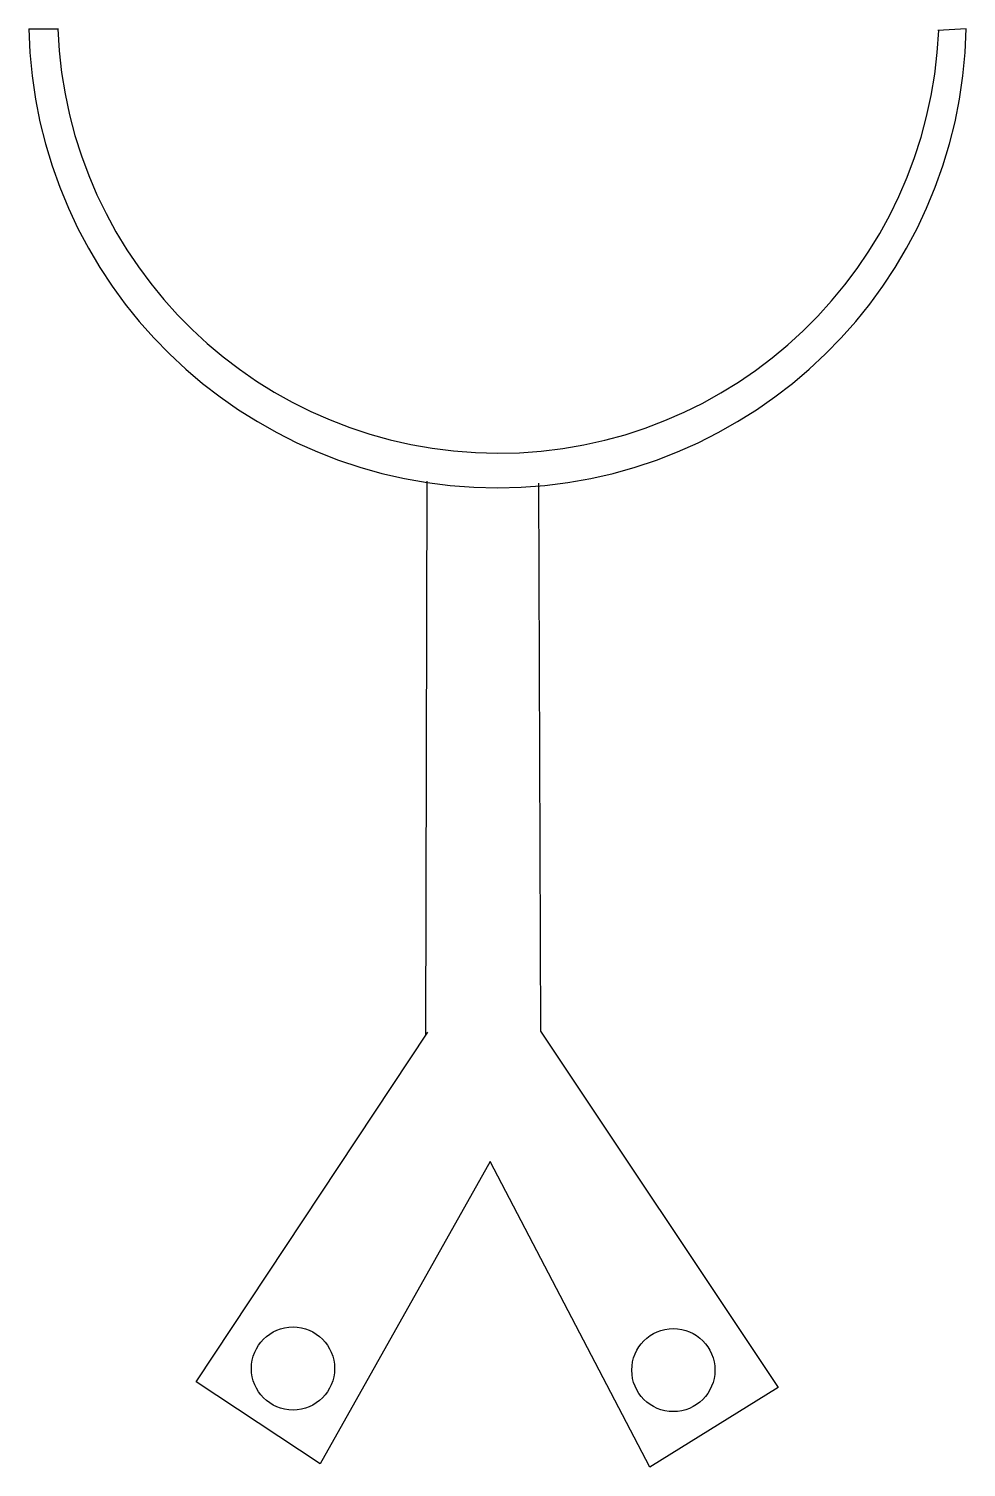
# Model space of a CAD drawing. Header units: centimetres. Extents: x -1.82 to 1.9, y -5.71 to 0.
import ezdxf

# ---------------------------------------------------------------- set-up
doc = ezdxf.new("R2010")
doc.units = ezdxf.units.CM
doc.header["$MEASUREMENT"] = 0

msp = doc.modelspace()

# ---------------------------------------------------------------- linework, layer by layer
for p, q in [((-1.825, 0.0001), (-1.7066, 0.0001)), ((1.8973, 0.0001), (1.7851, -0.0069)), ((-0.2489, -3.997), (-0.2427, -1.797)), ((0.1991, -1.8043), (0.2075, -3.9812)), ((-1.1599, -5.3735), (-0.2407, -3.9847)), ((0.2075, -3.9812), (1.1506, -5.3957)), ((0.0074, -4.4981), (-0.6679, -5.6986)), ((0.6409, -5.7123), (0.0074, -4.4981)), ((-0.6679, -5.6986), (-1.1599, -5.3735)), ((1.1506, -5.3957), (0.6409, -5.7123))]:
    msp.add_line(p, q)
for centre in [(-0.7758, -5.3202), (0.7344, -5.3266)]:
    msp.add_circle(centre, 0.165)
for centre, radius, start, end in [((0.0362, 0.039), 1.8615, 181.1963, 358.8037), ((0.0394, 0.0645), 1.75, 182.1082, 357.6591)]:
    msp.add_arc(centre, radius, start, end)

doc.saveas('drawing.dxf')
